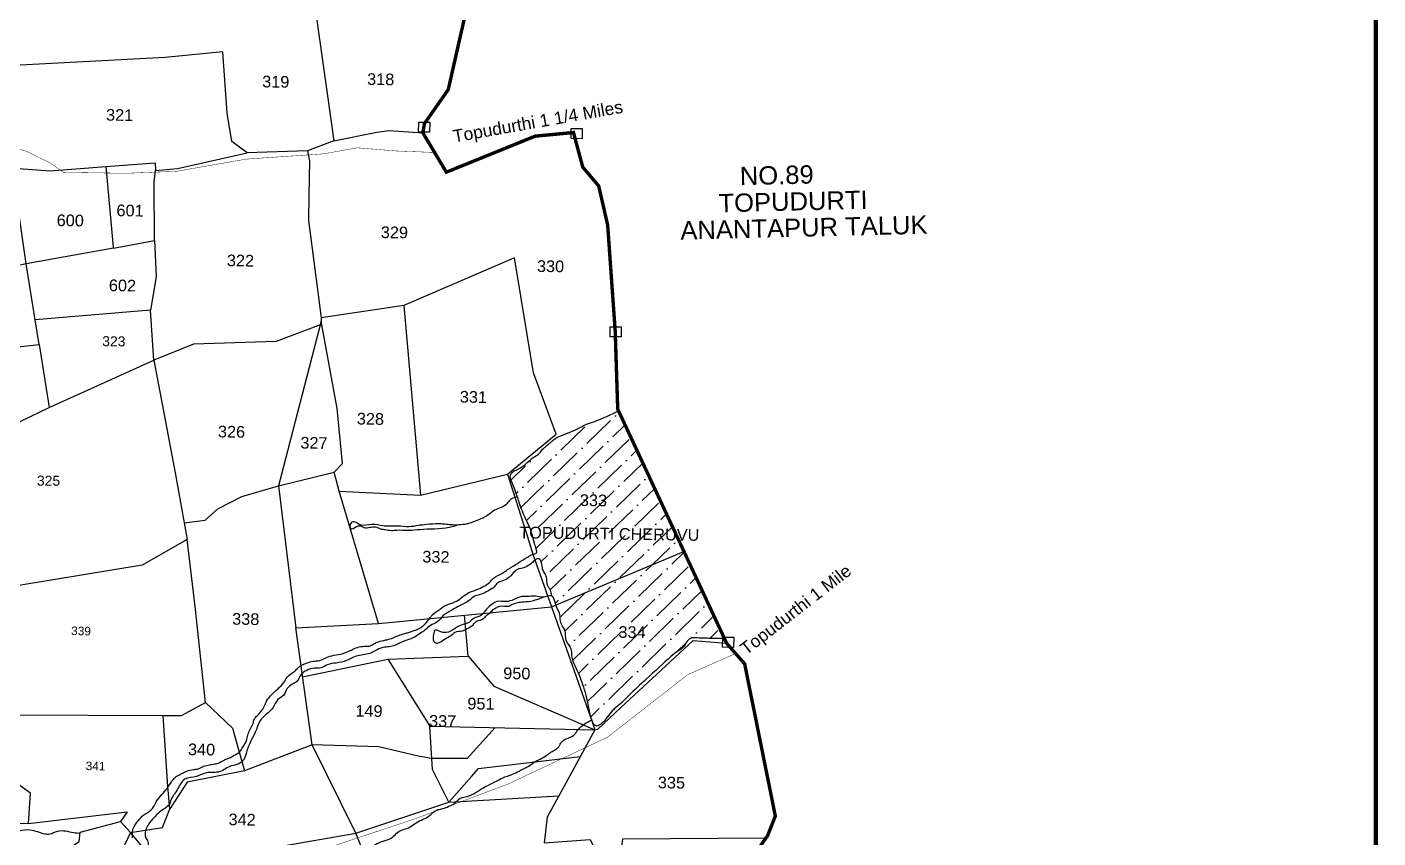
# Model space of a CAD drawing. Header units: feet. Extents: x 753466 to 768578, y 1601948 to 1613855.
# Drawn here: x 765204 to 768385, y 1608762 to 1610673 of the extents above; entities that cross this region are included whole.
import ezdxf

# ---------------------------------------------------------------- set-up
doc = ezdxf.new("R2010")
doc.units = ezdxf.units.FT
doc.header["$LTSCALE"] = 15
doc.header["$MEASUREMENT"] = 0
doc.linetypes.add('HIDDEN2', pattern=[0.1875, 0.125, -0.0625])
for name, color, linetype in [('PAPER SIZE', 10, 'Continuous'), ('PLOT', 7, 'Continuous'), ('PLOT NO', 7, 'Continuous'), ('PLOT NO @ 1', 7, 'Continuous'), ('ROADS', 6, 'Continuous'), ('TANKS-STREAM', 4, 'Continuous'), ('TANKS-STREAM @ 1', 4, 'Continuous'), ('VILLAGE STONES', 240, 'Continuous')]:
    doc.layers.add(name, color=color, linetype=linetype)
doc.layers.add('VILLAGE BOUNDRY', color=5, linetype='HIDDEN2', lineweight=100)
doc.styles.add('Annotative', font='arial.ttf')
doc.styles.get("Standard").update_dxf_attribs({"font": 'arial.ttf'})
pattern_1 = [(44.1438658, (0, 0), (17.4789335, 60.51257753), [78.125, -15.625, 0, -15.625])]

msp = doc.modelspace()

# ---------------------------------------------------------------- hatches: boundary and pattern name
at = {"layer": 'TANKS-STREAM @ 1'}
h = msp.add_hatch(dxfattribs=at)
h.set_pattern_fill('ANSI36,_O', color=256, scale=250, angle=359.1439)
h.set_pattern_definition(pattern_1)
edge = h.paths.add_edge_path()
edge.add_line((766751, 1609436.9), (766681.4, 1609586.5))
edge.add_line((766681.4, 1609586.5), (766596.8, 1609768.2))
edge.add_spline(control_points=[(766596.8, 1609768.2), (766584.6, 1609762.3), (766564.7, 1609752.7), (766539.6, 1609742.7), (766521.4, 1609737.4), (766505.3, 1609728.6), (766485.9, 1609718.7), (766467.8, 1609712), (766449.2, 1609705.1), (766437.1, 1609694.1), (766425.4, 1609684.1), (766416.8, 1609677.1), (766411.1, 1609666.9), (766394, 1609658.5), (766382, 1609645.7), (766367.8, 1609634.3), (766355.3, 1609629.2), (766338.5, 1609619.4), (766344.3, 1609604.4), (766351.6, 1609587.5), (766357.1, 1609569.4), (766364.5, 1609548.4), (766371.7, 1609525.8), (766383.4, 1609503.7), (766391.7, 1609483.9), (766395.2, 1609469.9), (766398.7, 1609456.5), (766402.6, 1609445), (766406.1, 1609431.7), (766398.4, 1609431.3), (766395.2, 1609430.3)], knot_values=[822.033605, 822.033605, 822.033605, 822.033605, 864.178703, 890.365092, 905.721935, 922.908493, 946.944717, 973.181246, 982.510183, 1008.309521, 1022.591128, 1030.443676, 1042.53612, 1057.620518, 1087.57319, 1097.018078, 1112.946861, 1131.551408, 1146.362901, 1155.488625, 1190.019027, 1204.133842, 1224.549594, 1263.42986, 1281.332977, 1290.774293, 1308.34981, 1323.079737, 1332.222218, 1341.641656, 1341.641656, 1341.641656, 1341.641656], degree=3, periodic=0)
edge.add_line((766395.2, 1609430.3), (766400.1, 1609416.5))
edge.add_spline(control_points=[(766400.1, 1609416.5), (766402.3, 1609418.5), (766408.4, 1609423.6), (766417.8, 1609409.5), (766416.6, 1609397.4), (766422.6, 1609386.4), (766429, 1609374.2), (766427, 1609358.4), (766437.8, 1609346.2), (766438.6, 1609337.1), (766439.1, 1609332.3)], knot_values=[0, 0, 0, 0, 8.245274, 22.082538, 36.942222, 47.624307, 59.635379, 79.454417, 92.723252, 107.142859, 107.142859, 107.142859, 107.142859], degree=3, periodic=0)
edge.add_spline(control_points=[(766439.1, 1609332.3), (766439.3, 1609332.2), (766445.4, 1609330.2), (766446.4, 1609319), (766449.2, 1609310.6)], knot_values=[709.168118, 709.168118, 709.168118, 709.168118, 710.224905, 734.403505, 734.403505, 734.403505, 734.403505], degree=3, periodic=0)
edge.add_line((766449.2, 1609310.6), (766751, 1609436.9))
h.paths.add_polyline_path([(766498.4, 1609536.9), (766576.5, 1609535.8), (766577.1, 1609577.8), (766499.1, 1609579)], flags=24)
h = msp.add_hatch(dxfattribs=at)
h.set_pattern_fill('ANSI36,_O', color=256, scale=250, angle=359.1439)
h.set_pattern_definition(pattern_1)
edge = h.paths.add_edge_path()
edge.add_spline(control_points=[(766449.2, 1609310.6), (766452.1, 1609302.2), (766460.8, 1609291), (766457.9, 1609267.6), (766475, 1609251), (766469.4, 1609226.1), (766487.4, 1609210.2), (766485.9, 1609187.4), (766498.1, 1609160), (766515.9, 1609119), (766525.5, 1609078.6), (766538.1, 1609009), (766569.1, 1609043.8), (766582.5, 1609064), (766602.4, 1609078.3), (766627.4, 1609104.7), (766667.8, 1609141.1), (766705, 1609175.8), (766733, 1609200.8), (766752.3, 1609209.6), (766759.7, 1609234.9), (766790.3, 1609232.1), (766814.5, 1609232.5), (766834.9, 1609231.9), (766842.1, 1609231.7)], knot_values=[4.373478, 4.373478, 4.373478, 4.373478, 28.849489, 49.923474, 70.462366, 95.634791, 118.985599, 135.985078, 162.924494, 211.160365, 269.24003, 317.711538, 350.824443, 371.434825, 398.103161, 424.228341, 484.601396, 566.115546, 582.395966, 600.470838, 630.670335, 646.012867, 687.098582, 709.168118, 709.168118, 709.168118, 709.168118], degree=3, periodic=0)
edge.add_line((766842.1, 1609231.7), (766842.2, 1609235.3))
edge.add_line((766842.2, 1609235.3), (766844.7, 1609235.2))
edge.add_line((766844.7, 1609235.2), (766751, 1609436.9))
edge.add_line((766751, 1609436.9), (766449.2, 1609310.6))
h.paths.add_polyline_path([(766589.3, 1609226.3), (766667.4, 1609225.1), (766668, 1609267.2), (766589.9, 1609268.3)], flags=24)

# ---------------------------------------------------------------- linework, layer by layer
at = {"layer": 'PAPER SIZE', "color": 5, "const_width": 10}
msp.add_lwpolyline([(753471.4, 1613174.9), (768380.3, 1613174.9), (768380.3, 1601953.2), (753471.4, 1601953.2)], close=True, dxfattribs=at)
at = {"layer": 'PLOT'}
for points in [[(765883.5, 1610710.7), (765926.1, 1610404.3), (766027.3, 1610424.7), (766056.4, 1610428.6), (766136.1, 1610423.3)], [(765184.5, 1610339.4), (765258, 1610334.1), (765389.1, 1610343.8), (765505.5, 1610352.5), (765506.5, 1610334.6), (765558.6, 1610339.4), (765722, 1610376.2), (765686.4, 1610402.7), (765674.9, 1610469.4), (765665, 1610614.2), (765529.2, 1610601.1), (765157.5, 1610581.4), (765160.6, 1610487.4)], [(765926.1, 1610404.3), (765864.2, 1610381.1), (765722, 1610376.2)], [(765864.2, 1610381.1), (765868.7, 1610357.1), (765867.8, 1610275.9), (765867.1, 1610216.8), (765896.9, 1609987.6), (765896.7, 1609971.8), (765790.5, 1609931.9), (765596.1, 1609925), (765502.4, 1609888), (765494.5, 1610005.8), (765223.1, 1609982.9), (765202.2, 1610114.5), (765176.8, 1610290.8)], [(765389.1, 1610343.8), (765406.8, 1610154.1), (765407.5, 1610151.5), (765503.8, 1610169.3), (765503.5, 1610306.9), (765506.5, 1610334.6)], [(765407.5, 1610151.5), (765202.2, 1610114.5), (764977.3, 1610066.5), (764958.7, 1610170.1)], [(765503.8, 1610169.3), (765508.1, 1610083.7), (765494.5, 1610005.8)], [(765939.3, 1609579.4), (766130.8, 1609569.3), (766335.6, 1609619.3), (766450.1, 1609713.7), (766396.9, 1609857.9), (766351.7, 1610128.8), (766091.4, 1610016.6), (765896.9, 1609987.6)], [(764977.3, 1610066.5), (764993.8, 1609975), (765007.4, 1609900.3), (765232.3, 1609924.4), (765223.1, 1609982.9)], [(766091.4, 1610016.6), (766130.8, 1609569.3)], [(765574.2, 1609504.8), (765623.3, 1609511), (765653, 1609537.1), (765709.5, 1609566.1), (765795.8, 1609591.6), (765927.3, 1609623.7), (765947.1, 1609644.1), (765933.9, 1609774), (765896.8, 1609979.7), (765795.8, 1609591.6), (765836.7, 1609257.3), (766031.6, 1609267.5), (765939.3, 1609579.4), (765927.3, 1609623.7)], [(765232.3, 1609924.4), (765255.7, 1609776.2), (765502.4, 1609888), (765553.1, 1609622.4), (765574.2, 1609504.8), (765581.3, 1609465.3), (765474.7, 1609404.5), (765112, 1609344.7), (765057.7, 1609351.8), (765018.9, 1609344.4), (764973.7, 1609667.2), (764803.2, 1609600.2), (764785.1, 1609764.9), (764551.2, 1609687.3), (764545.8, 1609802.5)], [(764973.7, 1609667.2), (765049, 1609689.1), (765125.1, 1609713.4), (765255.7, 1609776.2)], [(766335.6, 1609619.3), (766379.1, 1609481.5), (766395.2, 1609430.3), (766482.7, 1609182.3), (766534.6, 1609035.3), (766541, 1609017.1), (766477.2, 1608900), (766428.6, 1608811), (766421.5, 1608750.7), (766529.7, 1608758.7), (766542.9, 1608731.8), (766604.6, 1608741.2), (766606.9, 1608760.2), (766944.4, 1608762.4)], [(765043.5, 1609193.7), (765069.7, 1609061.7), (765170.2, 1609051.8), (765524.4, 1609050.6), (765567.3, 1609050.5), (765623.8, 1609081.5), (765600.1, 1609307.6), (765581.3, 1609465.3)], [(766031.6, 1609267.5), (766439, 1609306.3), (766751, 1609436.9)], [(766053.8, 1609183.5), (766243, 1609190.4), (766233.8, 1609286.7)], [(765875.3, 1608981.6), (765836.7, 1609257.3)], [(766541, 1609017.1), (766548, 1609018.3), (766601.3, 1609068.4), (766772.4, 1609227.2), (766851.4, 1609220.7)], [(765852.9, 1609141.9), (766053.8, 1609183.5), (766152.8, 1609025.3)], [(766243, 1609190.4), (766303.3, 1609119.8), (766541, 1609017.1)], [(765623.8, 1609081.5), (765687.9, 1609020.5), (765716.3, 1608920.5), (765581.1, 1608893.3), (765539.8, 1608830.3)], [(765280.5, 1608595.4), (765388.2, 1608666.5), (765503.3, 1608708.3), (765447.3, 1608774.5), (765522.7, 1608786.7), (765539.8, 1608830.3), (765535.3, 1608883.1), (765524.4, 1609050.6)], [(766306.5, 1609022.1), (766240.6, 1608949.2), (766157.5, 1608948.8), (766125.2, 1608954.3), (766032.3, 1608977), (765875.3, 1608981.6)], [(766197.4, 1608846.3), (766159, 1608923.4), (766152.8, 1609025.3), (766541, 1609017.1)], [(765503.3, 1608708.3), (765539.2, 1608710.2), (765599.3, 1608706.9), (765694.5, 1608724), (765978.1, 1608773.4), (765875.3, 1608981.6), (765716.3, 1608920.5)], [(765510.9, 1608648.6), (765573.4, 1608653.4), (765618.9, 1608655.9), (765721.1, 1608673.7), (765785.1, 1608682.7), (765998.7, 1608722.6), (765978.1, 1608773.4), (766197.4, 1608846.3), (766251.5, 1608907.8), (766267, 1608925.4), (766506.4, 1608953.6)], [(765107.4, 1608798.9), (765207.6, 1608796.1), (765212, 1608867.8), (765161.5, 1608903.3), (765102.4, 1608909.8), (765102.5, 1608876.2), (765070.2, 1608859.1)], [(766197.4, 1608846.3), (766456, 1608861.2)], [(765207.6, 1608796.1), (765439.3, 1608823.3), (765423.8, 1608800.5)], [(765042.5, 1608516.4), (765183.5, 1608655.4), (765171.3, 1608735.6), (765257.5, 1608741.9), (765254, 1608704.5), (765326.3, 1608753.8), (765328.9, 1608775.4), (765423.8, 1608800.5), (765447.3, 1608774.5), (765432.3, 1608743.6), (765339.5, 1608692.9), (765249.8, 1608643.8), (765128.9, 1608566.4), (765057, 1608507)]]:
    msp.add_lwpolyline(points, dxfattribs=at)
at = {"layer": 'ROADS', "linetype": 'HIDDEN2', "ltscale": 10, "const_width": 1}
for points in [[(764669.1, 1610662.1), (764683.2, 1610598.5), (764691.9, 1610576.1), (764707.4, 1610548.7), (764749.6, 1610567.2), (764842.6, 1610573.1), (764918.4, 1610514.3), (764994.7, 1610458.1), (765077.1, 1610417.5), (765202.4, 1610379.7), (765260, 1610351.5), (765289.2, 1610330.2), (765436.6, 1610328), (765489.4, 1610330), (765555.7, 1610332.6), (765719.6, 1610361.3), (765832, 1610369), (765902.3, 1610373.8), (765981.6, 1610388), (766073, 1610380.6), (766163.7, 1610377)], [(765570.1, 1608435.9), (765628.8, 1608519.2), (765683.4, 1608561.4), (765735.8, 1608697.1), (765885.1, 1608729.8), (766118.2, 1608807.3), (766336.1, 1608888.7), (766570.5, 1608999.1), (766759.6, 1609146.7), (766872.6, 1609196.5)]]:
    msp.add_lwpolyline(points, dxfattribs=at)
at = {"layer": 'TANKS-STREAM'}
for points in [[(764700.4, 1609960.4), (764715.1, 1609983.2), (764717.1, 1610007.8), (764724.1, 1610025.4), (764726.1, 1610052.6), (764731.7, 1610088.9), (764749.1, 1610129.2), (764751.7, 1610154.6), (764757.9, 1610186.8), (764764.5, 1610205.3), (764773.9, 1610231.5), (764779.1, 1610245.4), (764780.6, 1610278.7), (764787.8, 1610290.2), (764788.2, 1610316.6), (764792.4, 1610330.5), (764799.7, 1610350.4), (764803.2, 1610364.2), (764817.7, 1610392.4), (764823.7, 1610412.9), (764827.6, 1610426.5), (764826.6, 1610449.5), (764826.2, 1610470.1), (764830.5, 1610512.4), (764826.9, 1610534.7), (764828.8, 1610555.3), (764831.9, 1610581.3), (764832.9, 1610603.6), (764823.5, 1610624.7), (764826.1, 1610642.7), (764822.5, 1610665.3), (764817.1, 1610688.4), (764815.7, 1610703), (764811.3, 1610712.7), (764799.3, 1610723.3), (764793.4, 1610732.4), (764795.4, 1610749.3), (764793.4, 1610754.4), (764805.6, 1610781.3), (764814.1, 1610798.2), (764821, 1610810.1), (764825.9, 1610823), (764828.1, 1610837.6), (764835.7, 1610853.8), (764838.6, 1610870.1), (764847.2, 1610908.6), (764849.9, 1610935.5), (764854.8, 1610949.4), (764859.7, 1610986.3), (764861.4, 1611011.8), (764865.7, 1611031.1), (764872.6, 1611046), (764880.5, 1611062.8), (764891.4, 1611075.7), (764907.7, 1611094.6), (764917.5, 1611106.1), (764924.5, 1611115.7), (764934.2, 1611127.5), (764938.9, 1611153.4), (764953.1, 1611185.8), (764963, 1611201), (764971.2, 1611215.8), (764979.4, 1611225.4), (764991.8, 1611238.9), (764999.8, 1611244.7), (765019.4, 1611257.9), (765024.9, 1611263.6), (765031, 1611274.5), (765040.5, 1611281.4), (765051, 1611295.1), (765067.2, 1611307.1), (765075.5, 1611318.6), (765086.5, 1611328.3), (765100.7, 1611343), (765120.2, 1611357), (765135.5, 1611372.8), (765147.6, 1611386.9), (765156.2, 1611399.9), (765176.8, 1611417.4), (765188.8, 1611429.2), (765204.4, 1611449.5), (765212, 1611460.9), (765225, 1611473.5), (765235.5, 1611481.4), (765248.9, 1611495.3), (765260.4, 1611501.8), (765267.5, 1611516.1), (765265.8, 1611548.5), (765259.6, 1611580.3), (765266.3, 1611605.1), (765273, 1611627.2), (765281.2, 1611645.6), (765289.6, 1611670.9), (765304.2, 1611689.8), (765318.1, 1611709.1), (765334, 1611729.4), (765350.1, 1611739.8), (765362.9, 1611747), (765380.6, 1611758.9), (765400.4, 1611775.6), (765411.9, 1611796), (765426.9, 1611808), (765437.2, 1611824.3), (765458.2, 1611849.4), (765461.6, 1611862.5), (765472.4, 1611871.9), (765484.7, 1611884.4), (765496.8, 1611892.5), (765516.1, 1611899.8), (765536.9, 1611908.4), (765557.3, 1611915.6), (765577.9, 1611930.7), (765590.3, 1611937.6), (765608.9, 1611943.5), (765629.7, 1611952.9), (765655.9, 1611953.9), (765669.6, 1611956.5), (765684.4, 1611955.5), (765699.6, 1611958.7), (765712.9, 1611955.9), (765725.7, 1611954.4), (765747.1, 1611957.5), (765758.7, 1611961.2), (765780.7, 1611957), (765805.1, 1611961.1), (765827.3, 1611962), (765846.6, 1611965.9), (765861.3, 1611968.8), (765883, 1611972.4), (765893.8, 1611979.3), (765920.3, 1611987.5), (765935.1, 1611995.9), (765961.4, 1612009.6), (765983.7, 1612022.7), (765992.2, 1612034.6), (765992.1, 1612050.7)], [(765736.7, 1609031.7), (765739.2, 1609042.1), (765746.3, 1609050.6), (765762.2, 1609071.4), (765768.9, 1609085.8), (765780, 1609099.8), (765787.3, 1609106.7), (765795, 1609113.4), (765808.8, 1609128.6), (765816.6, 1609140.8), (765833, 1609153.9), (765840.7, 1609161.4), (765851.4, 1609169.2), (765863.5, 1609174.4), (765877.6, 1609178.5), (765889.6, 1609179.5), (765904.6, 1609185), (765921.4, 1609191.2), (765941.9, 1609195.1), (765967.6, 1609204.8), (765981.9, 1609210.9), (765998.5, 1609213.5), (766011.8, 1609214.9), (766021.8, 1609219.8), (766031, 1609224.4), (766048.6, 1609228.4), (766062.4, 1609232.2), (766082.2, 1609240.4), (766097.6, 1609244.9), (766107, 1609247.9), (766115.1, 1609250.5), (766122.5, 1609253.5), (766131.6, 1609258.1), (766140.1, 1609265.1), (766153.4, 1609281.3), (766158.1, 1609287.5), (766176.8, 1609301.2), (766184.3, 1609307.3), (766191.2, 1609310.6), (766211.5, 1609318.2), (766226.5, 1609327.4), (766243, 1609339.2), (766263.2, 1609347), (766279.8, 1609355.1), (766292.7, 1609363.8), (766302.2, 1609374), (766323.9, 1609385.9), (766335.7, 1609394.1), (766359, 1609409), (766367, 1609414.3), (766387.5, 1609426.7), (766395.2, 1609430.3), (766403.7, 1609433.5), (766403.2, 1609442.4), (766399, 1609456), (766394.6, 1609472.4), (766392.2, 1609481.2), (766385.9, 1609497.4), (766370.3, 1609531.6), (766363.8, 1609550.3), (766359.3, 1609563.2), (766348.3, 1609594.8), (766344.9, 1609602.9), (766342.2, 1609617), (766355.7, 1609628.9), (766369.4, 1609636), (766376.6, 1609641.6), (766398.8, 1609660.2), (766410.8, 1609668.6), (766418.1, 1609677.7), (766423.8, 1609682.8), (766434.3, 1609691.8), (766454.3, 1609706.7), (766462.7, 1609710.1), (766486.3, 1609719.4), (766507.2, 1609729.7), (766522.1, 1609737.1), (766536.2, 1609741.9), (766559.8, 1609751), (766596.8, 1609768.2)], [(766358.5, 1609565.5), (766339.4, 1609556.6), (766331.4, 1609546.6), (766316.9, 1609539.2), (766301.3, 1609531.7), (766285.8, 1609520.3), (766267.5, 1609511.6), (766243.5, 1609502.6), (766225.7, 1609499.7), (766207, 1609499.4), (766174.5, 1609502), (766144.3, 1609500.3), (766125.3, 1609497.9), (766103.1, 1609495.1), (766076.4, 1609496.8), (766052.9, 1609496.2), (766042, 1609497), (766016, 1609500.5), (765988.5, 1609499.7), (765979.2, 1609504.9), (765969.1, 1609506), (765963.9, 1609496.3), (765965.3, 1609491.5), (765980, 1609495.4), (765986.9, 1609497.6), (765997.4, 1609493.7), (766024.7, 1609494.9), (766036.1, 1609490.6), (766047.2, 1609488.7), (766061.8, 1609486.7), (766074.7, 1609487.5), (766102.2, 1609487.1), (766129, 1609489), (766198.3, 1609494), (766211.3, 1609497.3), (766216.6, 1609499.2)], [(766439.1, 1609332.3), (766436.3, 1609346), (766429.9, 1609357.2), (766427, 1609376.1), (766422.3, 1609386.8), (766418.1, 1609396.2), (766415.6, 1609410.4), (766406.8, 1609420.5), (766398.3, 1609414.9), (766390, 1609408.1), (766378, 1609399.9), (766357.4, 1609393.9), (766346.4, 1609383.4), (766332.4, 1609371.3), (766311.8, 1609362.3), (766303.8, 1609353.7), (766288.9, 1609343.6), (766274.3, 1609336.6), (766258.5, 1609331.3), (766243.6, 1609320.5), (766219.1, 1609307.1), (766202.7, 1609297.6), (766182.8, 1609285), (766170.1, 1609271.1), (766153.9, 1609262.4), (766140.9, 1609251.5), (766133.8, 1609246.8), (766120.2, 1609237.6), (766109.4, 1609232), (766095.4, 1609227.1), (766080.9, 1609220.8), (766071.1, 1609216.2), (766056.6, 1609212.4), (766042.1, 1609210.7), (766023.8, 1609203.2), (766015.3, 1609198.4), (765999, 1609193.9), (765983.2, 1609191.4), (765956.4, 1609180), (765931.9, 1609174.1), (765910.9, 1609169.8), (765896.7, 1609162.9), (765880.6, 1609162.2), (765862.7, 1609156.8), (765848.9, 1609146.2), (765838.5, 1609129.8), (765829.2, 1609124.4), (765816, 1609113.5), (765808.4, 1609098.7), (765794.6, 1609087.9), (765788.6, 1609078.5), (765776.8, 1609061.3), (765765.7, 1609052), (765753.3, 1609039.2), (765744, 1609017.5), (765732.8, 1608994), (765726, 1608979.6), (765723.5, 1608973.9), (765715.1, 1608948), (765701.1, 1608935.9), (765684.9, 1608932), (765657.8, 1608918.2), (765626.8, 1608915.5), (765602.6, 1608907), (765575.7, 1608900.3), (765557.1, 1608875), (765542.1, 1608849.5), (765538.8, 1608841.1), (765528.1, 1608831.6), (765505.3, 1608812.8), (765496.7, 1608803), (765483.2, 1608780.3), (765483.1, 1608763.3), (765488.5, 1608752.9), (765488.8, 1608725.4), (765510.4, 1608724.1), (765529.8, 1608724.6), (765559.6, 1608721.5), (765579.6, 1608712.3), (765606.7, 1608704.7), (765629.4, 1608697.3), (765649, 1608695.7), (765668.4, 1608693.8), (765683.1, 1608692.5), (765703, 1608687.4), (765727.7, 1608688.3), (765747.1, 1608685.9), (765771, 1608690.8), (765788, 1608694), (765822.5, 1608702.6), (765855.1, 1608705.9), (765869.4, 1608709.4), (765886.6, 1608708.6), (765906.6, 1608710.5), (765929, 1608715.5), (765943.9, 1608721.9), (765971.7, 1608723.1), (765988.1, 1608727.1), (766009, 1608736.2), (766027.7, 1608748.6), (766065.3, 1608764.4), (766076, 1608774.7), (766090.5, 1608781.9), (766106.2, 1608787.9), (766120, 1608797.9), (766137.1, 1608805.9), (766151.5, 1608814.6), (766168.6, 1608827.8), (766180.2, 1608830.5), (766192.9, 1608834.9), (766210.6, 1608843.3), (766223.9, 1608855.4), (766235.9, 1608858.6), (766253.5, 1608864.8), (766275.2, 1608878.4), (766288.7, 1608885.7), (766310.7, 1608896.7), (766322.9, 1608903.2), (766347.4, 1608912.1), (766362.8, 1608919.4), (766372.8, 1608924.9), (766385.3, 1608931.1), (766398.5, 1608940.9), (766412.2, 1608947.7), (766426.8, 1608956.6), (766437.4, 1608963.9), (766457.8, 1608979.5), (766461.7, 1608986.8), (766478.6, 1608997.3), (766493.8, 1609006.2), (766502.3, 1609017.9), (766533.8, 1609040.1)], [(766846.4, 1609231.6), (766820.8, 1609232.2), (766781, 1609233.1), (766766.2, 1609232.2), (766747.5, 1609209.8), (766733, 1609199.8), (766720.8, 1609189.9), (766662.6, 1609136.6), (766620, 1609096.6), (766601.9, 1609078.9), (766582.4, 1609062), (766570.1, 1609046.3), (766545.7, 1609025.5), (766527, 1609068.6), (766513, 1609123.1), (766495.3, 1609166.2), (766487.1, 1609191), (766485.2, 1609207.4), (766473.9, 1609227), (766470.7, 1609251.1), (766461.1, 1609268.5), (766458.4, 1609288.8), (766449.2, 1609310.6), (766439.8, 1609332.1), (766421.1, 1609329.6), (766401.4, 1609331.5), (766380, 1609331), (766368.7, 1609330.7), (766349.9, 1609323.5), (766332, 1609318.9), (766310.6, 1609318.9), (766295.9, 1609310.1), (766283.1, 1609297.4), (766271.7, 1609285.5), (766257, 1609280), (766244.8, 1609270), (766230.5, 1609265), (766215.2, 1609257.7), (766196.1, 1609246.8), (766178, 1609247.9), (766164.9, 1609251.4), (766161.2, 1609242.1), (766160.3, 1609234.2), (766162.3, 1609224.6), (766167.8, 1609221.2), (766178.2, 1609224.3), (766190.7, 1609232.4), (766205.4, 1609241.5), (766212, 1609247.1), (766229.1, 1609250.1), (766240.4, 1609255.2), (766254.3, 1609264.3), (766262.3, 1609272.4), (766278.9, 1609278.7), (766285.9, 1609286.3), (766294, 1609292.5), (766301.7, 1609300), (766310.4, 1609305.3), (766317.5, 1609308.2), (766338.4, 1609308.4), (766344.2, 1609311), (766356.9, 1609315.8), (766369, 1609318.3), (766390.1, 1609319.7), (766404.2, 1609323.8), (766415.8, 1609328.1), (766418.3, 1609329.5)], [(765452.3, 1608761.9), (765451.9, 1608771.9), (765453.3, 1608782.4), (765465.5, 1608802.3), (765478.8, 1608816.2), (765489.7, 1608823.1), (765501.7, 1608835), (765509.1, 1608848.4), (765521.2, 1608864), (765533.7, 1608878.8), (765544.1, 1608894.2), (765548.4, 1608900), (765557.5, 1608908.2), (765565.3, 1608912.2), (765571.9, 1608915.7), (765580.1, 1608919.4), (765595.8, 1608923.4), (765605.1, 1608924.4), (765616.8, 1608929.6), (765630.3, 1608933.7), (765642.4, 1608935.7), (765656.1, 1608939.1), (765666.2, 1608944.7), (765678.2, 1608950), (765687.5, 1608954.1), (765696.2, 1608959.3), (765703.9, 1608964.2), (765710.5, 1608973.2), (765721.7, 1608994.4), (765724.8, 1609007.1), (765736.7, 1609031.7)], [(765047.8, 1608787.8), (765051.2, 1608768.1), (765066.5, 1608776.5), (765091.8, 1608790.3), (765113.5, 1608778.4), (765141.5, 1608775), (765155, 1608774.3), (765185.5, 1608778.9), (765211.4, 1608781.3), (765245.6, 1608771.8), (765257.4, 1608771.6), (765275.5, 1608778.1), (765313.7, 1608774.7), (765328.6, 1608772.9)]]:
    msp.add_spline(points, degree=3, dxfattribs=at)
at = {"layer": 'VILLAGE BOUNDRY', "lineweight": -3, "ltscale": 25, "const_width": 8}
msp.add_lwpolyline([(766238.5, 1610713.6), (766195.8, 1610525.1), (766139.6, 1610444.8), (766136.1, 1610423.3), (766191.3, 1610330.6), (766306.7, 1610377.4), (766400.5, 1610415.5), (766490.7, 1610424), (766512.6, 1610342.5), (766550.2, 1610297.9), (766571.2, 1610206.1), (766589, 1609956.3), (766594.9, 1609772.5), (766681.4, 1609586.5), (766851.4, 1609220.7), (766893.8, 1609172.3), (766936.9, 1608958.4), (766954, 1608873.7), (766966.1, 1608813.4), (766947.6, 1608766.9), (766892.3, 1608688.8)], dxfattribs=at)
at = {"layer": 'VILLAGE STONES'}
for points in [[(766126.2, 1610448.8), (766152.2, 1610448.4), (766151.8, 1610424.5), (766125.9, 1610424.9)], [(766485.6, 1610433.7), (766511.5, 1610433.4), (766511.2, 1610409.4), (766485.2, 1610409.8)], [(766577.4, 1609966.6), (766603.4, 1609966.2), (766603, 1609942.3), (766577.1, 1609942.6)], [(766842.2, 1609235.3), (766868.1, 1609234.9), (766867.8, 1609210.9), (766841.8, 1609211.3)]]:
    msp.add_lwpolyline(points, close=True, dxfattribs=at)

# ---------------------------------------------------------------- texts
at = {"layer": 'PLOT NO', "linetype": 'Continuous'}
for s, rotation, p in [('Topudurthi 1 1/4 Miles', 10.0182, (766209.7, 1610400.4)), ('Topudurthi 1 Mile ', 37.7779, (766897.7, 1609191.5))]:
    msp.add_text(s, height=29.341, rotation=rotation, dxfattribs=at).set_placement(p)
at = {"layer": 'PLOT NO @ 1', "style": 'Annotative'}
for s, height, rotation, p in [('318', 27.47, 359.1439, (766004.6, 1610536.3)), ('319', 27.47, 359.1439, (765757.4, 1610530.5)), ('321', 27.47, 359.1439, (765389.8, 1610452.1)), ('601', 27.47, 359.1439, (765414.3, 1610227)), ('600', 27.47, 359.1439, (765273.5, 1610203.7)), ('329', 27.47, 359.1439, (766036.8, 1610175.5)), ('322', 27.47, 359.1439, (765674.3, 1610109.1)), ('330', 27.47, 359.1439, (766404.5, 1610095.7)), ('602', 27.47, 359.1439, (765396.4, 1610050.4)), ('323', 23.5, 359.1439, (765380.8, 1609920.8)), ('331', 27.47, 359.1439, (766222.9, 1609787.8)), ('328', 27.47, 359.1439, (765980.4, 1609736.2)), ('326', 27.47, 359.1439, (765653.2, 1609705.9)), ('327', 27.47, 359.1439, (765847.4, 1609679.5)), ('325', 23.5, 359.1439, (765227, 1609592.4)), ('333', 27.47, 359.1439, (766505.6, 1609544.3)), ('TOPUDURTI CHERUVU', 27.467, 359.1439, (766362.9, 1609468.3)), ('332', 27.47, 359.1439, (766134.6, 1609411.1)), ('338', 27.47, 359.1439, (765686.7, 1609264.6)), ('339', 20.03, 358.6748, (765307.5, 1609240.2)), ('334', 27.47, 359.1439, (766596.4, 1609233.6)), ('950', 27.47, 359.1439, (766325.1, 1609136.4)), ('149', 27.47, 359.1439, (765976.9, 1609047.9)), ('951', 27.47, 359.1439, (766240.6, 1609065)), ('337', 27.47, 359.1439, (766150.5, 1609024.3)), ('340', 27.47, 359.1439, (765582.7, 1608957.2)), ('341', 20.03, 358.6748, (765341.7, 1608922)), ('335', 27.47, 359.1439, (766689.3, 1608879)), ('342', 27.47, 359.1439, (765678.2, 1608792))]:
    msp.add_text(s, height=height, rotation=rotation, dxfattribs=at).set_placement(p)
at = {"layer": 'PLOT NO @ 1', "color": 1, "style": 'Annotative'}
for s, height, p in [(' NO.89', 43.11, (766866.2, 1610299.5)), (' TOPUDURTI', 43.11, (766816, 1610235.5)), (' ANANTAPUR TALUK', 43.109, (766726.2, 1610171.3))]:
    msp.add_text(s, height=height, rotation=1.3768, dxfattribs=at).set_placement(p)

doc.saveas('drawing.dxf')
